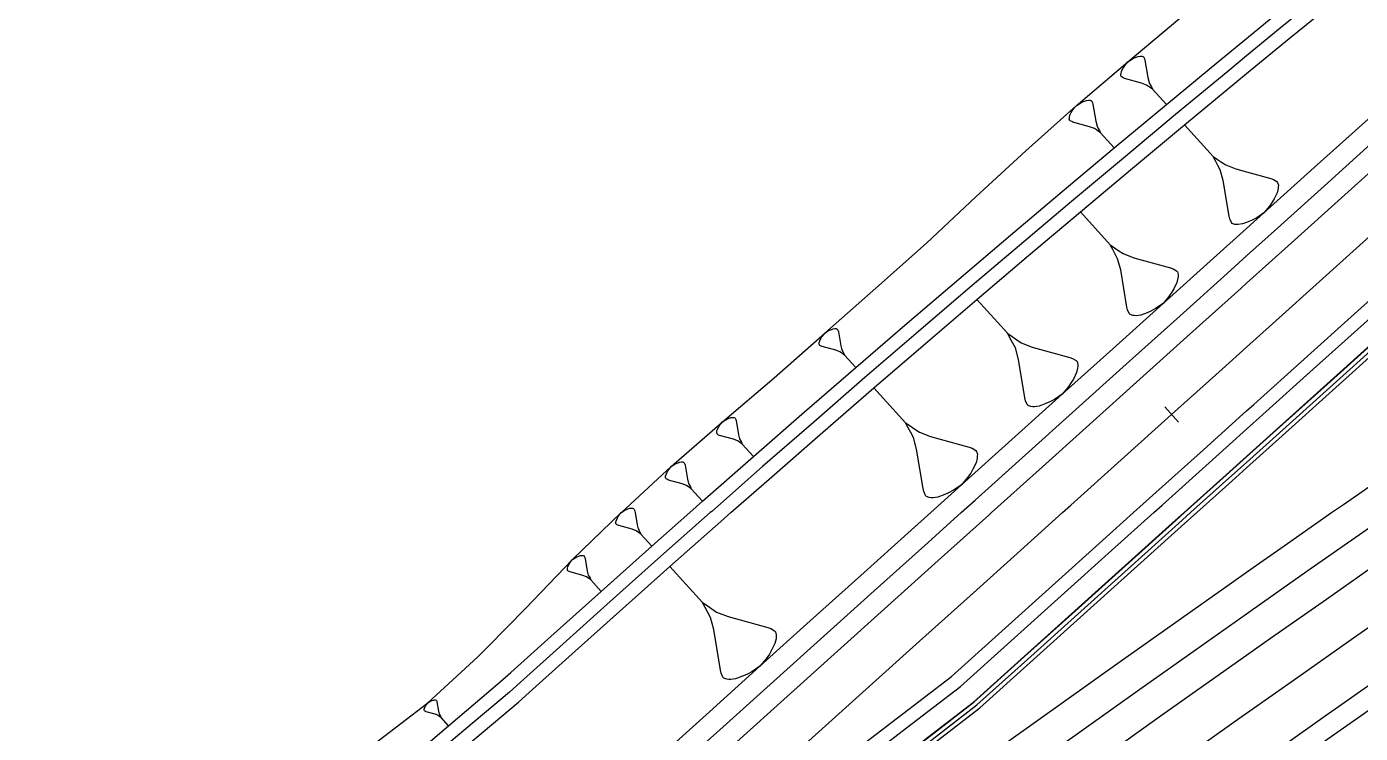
# Model space of a CAD drawing. Extents: x 387562 to 388546, y 804386 to 804945.
# Drawn here: x 387710 to 387808.4, y 804583.7 to 804635.8 of the extents above; entities that cross this region are included whole.
import ezdxf

# ---------------------------------------------------------------- set-up
doc = ezdxf.new("R2010")
doc.units = 0
doc.layers.get('0').update_dxf_attribs({"linetype": 'CONTINUOUS'})

msp = doc.modelspace()

# ---------------------------------------------------------------- linework, layer by layer
at = {"color": 7}
for p, q in [((387791.5156, 804633.4234), (387791.6748, 804633.5079)), ((387791.6748, 804633.5079), (387791.8016, 804633.5631)), ((387791.8016, 804633.5631), (387792.0225, 804633.6443)), ((387792.0225, 804633.6443), (387792.1785, 804633.667)), ((387792.1785, 804633.667), (387792.2402, 804633.6637)), ((387792.2402, 804633.6637), (387792.3019, 804633.6605)), ((387792.3019, 804633.6605), (387792.3929, 804633.6247)), ((387792.3929, 804633.6247), (387792.4221, 804633.5922)), ((387792.4221, 804633.5922), (387792.4773, 804633.4655)), ((387790.7487, 804632.3807), (387790.7877, 804632.5334)), ((387790.7877, 804632.5334), (387790.8917, 804632.7445)), ((387790.8917, 804632.7445), (387790.9599, 804632.8647)), ((387790.9599, 804632.8647), (387791.0607, 804633.0142)), ((387791.0607, 804633.0142), (387791.2589, 804633.2513)), ((387791.2589, 804633.2513), (387791.5156, 804633.4234)), ((387792.4773, 804633.4655), (387792.5033, 804633.3713)), ((387792.5033, 804633.3713), (387792.7143, 804632.0911)), ((387790.7421, 804632.2572), (387790.7454, 804632.3189)), ((387790.7681, 804632.163), (387790.7421, 804632.2572)), ((387790.7454, 804632.3189), (387790.7487, 804632.3807)), ((387790.7973, 804632.1305), (387790.7681, 804632.163)), ((387790.9175, 804632.0622), (387790.7973, 804632.1305)), ((387791.0085, 804632.0265), (387790.9175, 804632.0622)), ((387792.2593, 804631.6818), (387791.0085, 804632.0265)), ((387792.6232, 804631.5388), (387792.2593, 804631.6818)), ((387792.7726, 804631.4381), (387792.6232, 804631.5388)), ((387792.7143, 804632.0911), (387792.8182, 804631.7142)), ((387792.8182, 804631.7142), (387792.9026, 804631.555)), ((387792.9026, 804631.555), (387792.987, 804631.3958)), ((387792.9221, 804631.3373), (387792.7726, 804631.4381)), ((387793.0715, 804631.2366), (387792.9221, 804631.3373)), ((387792.987, 804631.3958), (387793.0715, 804631.2366)), ((387794.0947, 804630.0992), (387793.0715, 804631.2366)), ((387787.0825, 804629.513), (387787.15, 804629.6319)), ((387787.15, 804629.6319), (387787.2496, 804629.7796)), ((387787.2496, 804629.7796), (387787.4456, 804630.0141)), ((387787.4456, 804630.0141), (387787.6995, 804630.1843)), ((387787.6995, 804630.1843), (387787.8569, 804630.2678)), ((387787.8569, 804630.2678), (387787.9822, 804630.3224)), ((387787.9822, 804630.3224), (387788.2007, 804630.4027)), ((387788.2007, 804630.4027), (387788.3549, 804630.4251)), ((387788.3549, 804630.4251), (387788.4159, 804630.4219)), ((387788.4159, 804630.4219), (387788.4769, 804630.4187)), ((387788.4769, 804630.4187), (387788.5669, 804630.3833)), ((387788.5669, 804630.3833), (387788.5958, 804630.3512)), ((387788.5958, 804630.3512), (387788.6504, 804630.2259)), ((387788.6504, 804630.2259), (387788.6761, 804630.1327)), ((387788.6761, 804630.1327), (387788.8847, 804628.8669)), ((387786.9346, 804629.0311), (387786.9379, 804629.0922)), ((387786.9603, 804628.938), (387786.9346, 804629.0311)), ((387786.9379, 804629.0922), (387786.9411, 804629.1532)), ((387786.9411, 804629.1532), (387786.9797, 804629.3042)), ((387786.9892, 804628.9058), (387786.9603, 804628.938)), ((387786.9797, 804629.3042), (387787.0825, 804629.513)), ((387787.1081, 804628.8383), (387786.9892, 804628.9058)), ((387787.198, 804628.803), (387787.1081, 804628.8383)), ((387788.4348, 804628.4622), (387787.198, 804628.803)), ((387788.8847, 804628.8669), (387788.9874, 804628.4942)), ((387795.4324, 804628.6124), (387797.544, 804626.2652)), ((387788.7946, 804628.3208), (387788.4348, 804628.4622)), ((387788.9424, 804628.2212), (387788.7946, 804628.3208)), ((387789.0901, 804628.1216), (387788.9424, 804628.2212)), ((387788.9874, 804628.4942), (387789.0709, 804628.3368)), ((387789.0709, 804628.3368), (387789.1544, 804628.1794)), ((387789.2379, 804628.0219), (387789.0901, 804628.1216)), ((387789.1544, 804628.1794), (387789.2379, 804628.0219)), ((387790.2496, 804626.8973), (387789.2379, 804628.0219)), ((387797.544, 804626.2652), (387797.8524, 804626.0573)), ((387797.7183, 804625.9366), (387797.544, 804626.2652)), ((387797.8925, 804625.608), (387797.7183, 804625.9366)), ((387797.8524, 804626.0573), (387798.1608, 804625.8494)), ((387798.1608, 804625.8494), (387798.4692, 804625.6414)), ((387798.4692, 804625.6414), (387799.2201, 804625.3463)), ((387798.0668, 804625.2795), (387797.8925, 804625.608)), ((387798.2812, 804624.5016), (387798.0668, 804625.2795)), ((387799.2201, 804625.3463), (387800, 804625.1314)), ((387800, 804625.1314), (387801.8014, 804624.6351)), ((387801.8014, 804624.6351), (387801.9891, 804624.5613)), ((387798.7166, 804621.8597), (387798.2812, 804624.5016)), ((387801.9891, 804624.5613), (387802.2372, 804624.4204)), ((387802.2372, 804624.4204), (387802.2975, 804624.3533)), ((387802.3377, 804623.9041), (387802.2572, 804623.589)), ((387802.2975, 804624.3533), (387802.3511, 804624.1589)), ((387802.3444, 804624.0315), (387802.3377, 804623.9041)), ((387802.3511, 804624.1589), (387802.3444, 804624.0315)), ((387801.9017, 804622.9051), (387801.6937, 804622.5967)), ((387802.0425, 804623.1532), (387801.9017, 804622.9051)), ((387802.2572, 804623.589), (387802.0425, 804623.1532)), ((387787.7534, 804622.1962), (387789.9533, 804619.7509)), ((387798.7702, 804621.6653), (387798.7166, 804621.8597)), ((387800.7549, 804621.7521), (387800.4263, 804621.5778)), ((387801.2846, 804622.1073), (387800.7549, 804621.7521)), ((387801.6937, 804622.5967), (387801.2846, 804622.1073)), ((387798.8841, 804621.4038), (387798.7702, 804621.6653)), ((387798.9444, 804621.3367), (387798.8841, 804621.4038)), ((387799.1322, 804621.2629), (387798.9444, 804621.3367)), ((387799.2595, 804621.2562), (387799.1322, 804621.2629)), ((387799.3869, 804621.2495), (387799.2595, 804621.2562)), ((387799.7088, 804621.2963), (387799.3869, 804621.2495)), ((387800, 804621.4033), (387799.7088, 804621.2963)), ((387800.1648, 804621.4639), (387800, 804621.4033)), ((387800.4263, 804621.5778), (387800.1648, 804621.4639)), ((387789.9533, 804619.7509), (387790.2746, 804619.5343)), ((387790.1349, 804619.4085), (387789.9533, 804619.7509)), ((387790.3165, 804619.0662), (387790.1349, 804619.4085)), ((387790.2746, 804619.5343), (387790.5959, 804619.3176)), ((387790.498, 804618.7239), (387790.3165, 804619.0662)), ((387790.5959, 804619.3176), (387790.9172, 804619.101)), ((387790.9172, 804619.101), (387791.6995, 804618.7935)), ((387791.6995, 804618.7935), (387794.3888, 804618.0525)), ((387790.7214, 804617.9135), (387790.498, 804618.7239)), ((387791.1749, 804615.1612), (387790.7214, 804617.9135)), ((387794.3888, 804618.0525), (387794.5844, 804617.9757)), ((387794.5844, 804617.9757), (387794.8428, 804617.8289)), ((387794.8428, 804617.8289), (387794.9057, 804617.7591)), ((387794.9057, 804617.7591), (387794.9615, 804617.5565)), ((387794.8636, 804616.9627), (387794.64, 804616.5087)), ((387794.9475, 804617.291), (387794.8636, 804616.9627)), ((387794.9545, 804617.4237), (387794.9475, 804617.291)), ((387794.9615, 804617.5565), (387794.9545, 804617.4237)), ((387794.2766, 804615.929), (387793.8504, 804615.4191)), ((387794.4932, 804616.2503), (387794.2766, 804615.929)), ((387794.64, 804616.5087), (387794.4932, 804616.2503)), ((387780.119, 804615.7304), (387782.3912, 804613.2048)), ((387791.2308, 804614.9586), (387791.1749, 804615.1612)), ((387791.3495, 804614.6861), (387791.2308, 804614.9586)), ((387792.9562, 804614.8674), (387792.6837, 804614.7487)), ((387793.2985, 804615.049), (387792.9562, 804614.8674)), ((387793.8504, 804615.4191), (387793.2985, 804615.049)), ((387791.4123, 804614.6162), (387791.3495, 804614.6861)), ((387791.6079, 804614.5394), (387791.4123, 804614.6162)), ((387791.7406, 804614.5324), (387791.6079, 804614.5394)), ((387791.8734, 804614.5253), (387791.7406, 804614.5324)), ((387792.2087, 804614.5742), (387791.8734, 804614.5253)), ((387792.6837, 804614.7487), (387792.2087, 804614.5742)), ((387768.5268, 804612.6634), (387768.6106, 804612.8336)), ((387768.6106, 804612.8336), (387768.6656, 804612.9304)), ((387768.6656, 804612.9304), (387768.7468, 804613.0508)), ((387768.7468, 804613.0508), (387768.9065, 804613.2419)), ((387768.9065, 804613.2419), (387769.1134, 804613.3806)), ((387769.1134, 804613.3806), (387769.2417, 804613.4487)), ((387769.2417, 804613.4487), (387769.3438, 804613.4932)), ((387769.3438, 804613.4932), (387769.5218, 804613.5586)), ((387769.5218, 804613.5586), (387769.6475, 804613.5769)), ((387769.6475, 804613.5769), (387769.6972, 804613.5743)), ((387769.6972, 804613.5743), (387769.747, 804613.5717)), ((387769.747, 804613.5717), (387769.8203, 804613.5428)), ((387769.8203, 804613.5428), (387769.8438, 804613.5167)), ((387769.8438, 804613.5167), (387769.8883, 804613.4145)), ((387769.8883, 804613.4145), (387769.9093, 804613.3386)), ((387769.9093, 804613.3386), (387770.0792, 804612.307)), ((387782.3912, 804613.2048), (387782.723, 804612.9811)), ((387782.5787, 804612.8513), (387782.3912, 804613.2048)), ((387782.7662, 804612.4977), (387782.5787, 804612.8513)), ((387782.723, 804612.9811), (387783.0549, 804612.7574)), ((387768.4901, 804612.4409), (387768.4927, 804612.4906)), ((387768.511, 804612.3649), (387768.4901, 804612.4409)), ((387768.4927, 804612.4906), (387768.4953, 804612.5403)), ((387768.4953, 804612.5403), (387768.5268, 804612.6634)), ((387768.5346, 804612.3387), (387768.511, 804612.3649)), ((387768.6314, 804612.2837), (387768.5346, 804612.3387)), ((387768.7047, 804612.2549), (387768.6314, 804612.2837)), ((387769.7126, 804611.9772), (387768.7047, 804612.2549)), ((387770.0059, 804611.862), (387769.7126, 804611.9772)), ((387770.1263, 804611.7808), (387770.0059, 804611.862)), ((387770.0792, 804612.307), (387770.163, 804612.0033)), ((387770.163, 804612.0033), (387770.231, 804611.875)), ((387770.231, 804611.875), (387770.2991, 804611.7467)), ((387782.9538, 804612.1441), (387782.7662, 804612.4977)), ((387783.1845, 804611.3072), (387782.9538, 804612.1441)), ((387783.0549, 804612.7574), (387783.3867, 804612.5337)), ((387783.3867, 804612.5337), (387784.1947, 804612.2161)), ((387784.1947, 804612.2161), (387786.9723, 804611.4508)), ((387770.2467, 804611.6996), (387770.1263, 804611.7808)), ((387770.3671, 804611.6184), (387770.2467, 804611.6996)), ((387770.2991, 804611.7467), (387770.3671, 804611.6184)), ((387771.1917, 804610.7019), (387770.3671, 804611.6184)), ((387783.6529, 804608.4645), (387783.1845, 804611.3072)), ((387786.9723, 804611.4508), (387787.1743, 804611.3714)), ((387787.1743, 804611.3714), (387787.4412, 804611.2198)), ((387787.4412, 804611.2198), (387787.5061, 804611.1476)), ((387787.5061, 804611.1476), (387787.5638, 804610.9384)), ((387787.5638, 804610.9384), (387787.5565, 804610.8013)), ((387787.4627, 804610.3252), (387787.2317, 804609.8562)), ((387787.5493, 804610.6642), (387787.4627, 804610.3252)), ((387787.5565, 804610.8013), (387787.5493, 804610.6642)), ((387772.5293, 804609.2151), (387774.8576, 804606.6271)), ((387786.8564, 804609.2575), (387786.4162, 804608.7309)), ((387787.0801, 804609.5893), (387786.8564, 804609.2575)), ((387787.2317, 804609.8562), (387787.0801, 804609.5893)), ((387783.7106, 804608.2552), (387783.6529, 804608.4645)), ((387783.8332, 804607.9738), (387783.7106, 804608.2552)), ((387783.8981, 804607.9017), (387783.8332, 804607.9738)), ((387785.2112, 804608.0385), (387784.7206, 804607.8582)), ((387785.4926, 804608.1611), (387785.2112, 804608.0385)), ((387785.8462, 804608.3486), (387785.4926, 804608.1611)), ((387786.4162, 804608.7309), (387785.8462, 804608.3486)), ((387761.6876, 804606.8964), (387761.7901, 804606.9411)), ((387761.7901, 804606.9411), (387761.969, 804607.0068)), ((387761.969, 804607.0068), (387762.0953, 804607.0252)), ((387762.0953, 804607.0252), (387762.1452, 804607.0226)), ((387762.1452, 804607.0226), (387762.1952, 804607.0199)), ((387762.1952, 804607.0199), (387762.2689, 804606.991)), ((387762.2689, 804606.991), (387762.2925, 804606.9647)), ((387762.2925, 804606.9647), (387762.3372, 804606.8621)), ((387784.1001, 804607.8223), (387783.8981, 804607.9017)), ((387784.2372, 804607.815), (387784.1001, 804607.8223)), ((387784.3742, 804607.8078), (387784.2372, 804607.815)), ((387784.7206, 804607.8582), (387784.3742, 804607.8078)), ((387760.9351, 804605.9339), (387760.9378, 804605.9838)), ((387760.9378, 804605.9838), (387760.9694, 804606.1075)), ((387760.9694, 804606.1075), (387761.0536, 804606.2784)), ((387761.0536, 804606.2784), (387761.1088, 804606.3757)), ((387761.1088, 804606.3757), (387761.1904, 804606.4967)), ((387761.1904, 804606.4967), (387761.3508, 804606.6887)), ((387761.3508, 804606.6887), (387761.5587, 804606.828)), ((387761.5587, 804606.828), (387761.6876, 804606.8964)), ((387762.3372, 804606.8621), (387762.3583, 804606.7858)), ((387762.3583, 804606.7858), (387762.529, 804605.7495)), ((387774.8576, 804606.6271), (387775.1976, 804606.3978)), ((387775.0497, 804606.2648), (387774.8576, 804606.6271)), ((387775.2419, 804605.9025), (387775.0497, 804606.2648)), ((387775.1976, 804606.3978), (387775.5377, 804606.1686)), ((387775.5377, 804606.1686), (387775.8777, 804605.9393)), ((387760.9325, 804605.8839), (387760.9351, 804605.9339)), ((387760.9535, 804605.8076), (387760.9325, 804605.8839)), ((387760.9772, 804605.7813), (387760.9535, 804605.8076)), ((387761.0745, 804605.7261), (387760.9772, 804605.7813)), ((387761.1481, 804605.6971), (387761.0745, 804605.7261)), ((387762.1607, 804605.4181), (387761.1481, 804605.6971)), ((387762.4553, 804605.3023), (387762.1607, 804605.4181)), ((387762.5763, 804605.2208), (387762.4553, 804605.3023)), ((387762.529, 804605.7495), (387762.6131, 804605.4443)), ((387762.6972, 804605.1392), (387762.5763, 804605.2208)), ((387762.6131, 804605.4443), (387762.6815, 804605.3154)), ((387762.6815, 804605.3154), (387762.7499, 804605.1865)), ((387762.8182, 804605.0576), (387762.6972, 804605.1392)), ((387762.7499, 804605.1865), (387762.8182, 804605.0576)), ((387763.6466, 804604.1369), (387762.8182, 804605.0576)), ((387775.434, 804605.5402), (387775.2419, 804605.9025)), ((387775.6705, 804604.6826), (387775.434, 804605.5402)), ((387775.8777, 804605.9393), (387776.7056, 804605.6139)), ((387776.7056, 804605.6139), (387779.5518, 804604.8297)), ((387776.1504, 804601.7696), (387775.6705, 804604.6826)), ((387779.5518, 804604.8297), (387779.7588, 804604.7483)), ((387779.7588, 804604.7483), (387780.0323, 804604.593)), ((387780.0323, 804604.593), (387780.0988, 804604.5191)), ((387780.1431, 804604.0237), (387780.0543, 804603.6763)), ((387780.0988, 804604.5191), (387780.1579, 804604.3047)), ((387780.1505, 804604.1642), (387780.1431, 804604.0237)), ((387780.1579, 804604.3047), (387780.1505, 804604.1642)), ((387757.2814, 804602.9908), (387757.337, 804603.0887)), ((387757.337, 804603.0887), (387757.4191, 804603.2105)), ((387757.4191, 804603.2105), (387757.5806, 804603.4037)), ((387757.5806, 804603.4037), (387757.7897, 804603.5439)), ((387757.7897, 804603.5439), (387757.9194, 804603.6127)), ((387757.9194, 804603.6127), (387758.0226, 804603.6577)), ((387758.0226, 804603.6577), (387758.2026, 804603.7238)), ((387758.2026, 804603.7238), (387758.3297, 804603.7423)), ((387758.3297, 804603.7423), (387758.38, 804603.7397)), ((387758.38, 804603.7397), (387758.4303, 804603.737)), ((387758.4303, 804603.737), (387758.5044, 804603.7079)), ((387758.5044, 804603.7079), (387758.5282, 804603.6814)), ((387758.5282, 804603.6814), (387758.5732, 804603.5782)), ((387758.5732, 804603.5782), (387758.5943, 804603.5014)), ((387758.5943, 804603.5014), (387758.7662, 804602.4585)), ((387779.8176, 804603.1958), (387779.6623, 804602.9223)), ((387780.0543, 804603.6763), (387779.8176, 804603.1958)), ((387757.1596, 804602.5938), (387757.1622, 804602.6441)), ((387757.1807, 804602.5171), (387757.1596, 804602.5938)), ((387757.1622, 804602.6441), (387757.1649, 804602.6944)), ((387757.1649, 804602.6944), (387757.1967, 804602.8188)), ((387757.2045, 804602.4906), (387757.1807, 804602.5171)), ((387757.1967, 804602.8188), (387757.2814, 804602.9908)), ((387757.3025, 804602.435), (387757.2045, 804602.4906)), ((387757.3766, 804602.4059), (387757.3025, 804602.435)), ((387758.3955, 804602.1251), (387757.3766, 804602.4059)), ((387758.692, 804602.0086), (387758.3955, 804602.1251)), ((387758.7662, 804602.4585), (387758.8508, 804602.1515)), ((387758.8508, 804602.1515), (387758.9196, 804602.0218)), ((387758.9196, 804602.0218), (387758.9884, 804601.8921)), ((387778.982, 804602.0426), (387778.3979, 804601.6509)), ((387779.4331, 804602.5822), (387778.982, 804602.0426)), ((387779.6623, 804602.9223), (387779.4331, 804602.5822)), ((387758.8137, 804601.9265), (387758.692, 804602.0086)), ((387758.9354, 804601.8444), (387758.8137, 804601.9265)), ((387759.0572, 804601.7624), (387758.9354, 804601.8444)), ((387758.9884, 804601.8921), (387759.0572, 804601.7624)), ((387759.8908, 804600.8358), (387759.0572, 804601.7624)), ((387776.2095, 804601.5552), (387776.1504, 804601.7696)), ((387776.3352, 804601.2669), (387776.2095, 804601.5552)), ((387776.4017, 804601.1929), (387776.3352, 804601.2669)), ((387776.6087, 804601.1116), (387776.4017, 804601.1929)), ((387776.7491, 804601.1042), (387776.6087, 804601.1116)), ((387776.8896, 804601.0967), (387776.7491, 804601.1042)), ((387777.2445, 804601.1484), (387776.8896, 804601.0967)), ((387777.7472, 804601.3332), (387777.2445, 804601.1484)), ((387778.0356, 804601.4588), (387777.7472, 804601.3332)), ((387778.3979, 804601.6509), (387778.0356, 804601.4588)), ((387753.9053, 804600.0131), (387754.1081, 804600.1491)), ((387754.1081, 804600.1491), (387754.2339, 804600.2158)), ((387754.2339, 804600.2158), (387754.3341, 804600.2594)), ((387754.3341, 804600.2594), (387754.5087, 804600.3236)), ((387754.5087, 804600.3236), (387754.6319, 804600.3415)), ((387754.6319, 804600.3415), (387754.6807, 804600.339)), ((387754.6807, 804600.339), (387754.7295, 804600.3364)), ((387754.7295, 804600.3364), (387754.8013, 804600.3081)), ((387754.8013, 804600.3081), (387754.8245, 804600.2825)), ((387754.8245, 804600.2825), (387754.8681, 804600.1823)), ((387754.8681, 804600.1823), (387754.8886, 804600.1079)), ((387754.8886, 804600.1079), (387754.9064, 804600)), ((387753.4969, 804599.2275), (387753.4995, 804599.2763)), ((387753.5175, 804599.1531), (387753.4969, 804599.2275)), ((387753.4995, 804599.2763), (387753.5021, 804599.3251)), ((387753.5021, 804599.3251), (387753.5329, 804599.4457)), ((387753.5406, 804599.1274), (387753.5175, 804599.1531)), ((387753.5329, 804599.4457), (387753.6151, 804599.6126)), ((387753.6355, 804599.0735), (387753.5406, 804599.1274)), ((387753.6151, 804599.6126), (387753.669, 804599.7076)), ((387753.7074, 804599.0452), (387753.6355, 804599.0735)), ((387753.669, 804599.7076), (387753.7486, 804599.8257)), ((387753.7486, 804599.8257), (387753.8944, 804600)), ((387753.8944, 804600), (387753.9053, 804600.0131)), ((387754.9064, 804600), (387755.0553, 804599.0963)), ((387755.0553, 804599.0963), (387755.1374, 804598.7985)), ((387754.6958, 804598.7729), (387753.7074, 804599.0452)), ((387754.9833, 804598.6599), (387754.6958, 804598.7729)), ((387755.1014, 804598.5802), (387754.9833, 804598.6599)), ((387755.2195, 804598.5006), (387755.1014, 804598.5802)), ((387755.1374, 804598.7985), (387755.2041, 804598.6727)), ((387755.2041, 804598.6727), (387755.2708, 804598.5468)), ((387755.3376, 804598.421), (387755.2195, 804598.5006)), ((387755.2708, 804598.5468), (387755.3376, 804598.421)), ((387756.1461, 804597.5223), (387755.3376, 804598.421)), ((387749.9522, 804596.0073), (387750.0296, 804596.1645)), ((387750.0296, 804596.1645), (387750.0804, 804596.2539)), ((387750.0804, 804596.2539), (387750.1554, 804596.3651)), ((387750.1554, 804596.3651), (387750.3028, 804596.5415)), ((387750.3028, 804596.5415), (387750.4938, 804596.6696)), ((387750.4938, 804596.6696), (387750.6123, 804596.7324)), ((387750.6123, 804596.7324), (387750.7066, 804596.7735)), ((387750.7066, 804596.7735), (387750.8709, 804596.8339)), ((387750.8709, 804596.8339), (387750.987, 804596.8508)), ((387750.987, 804596.8508), (387751.0329, 804596.8483)), ((387751.0329, 804596.8483), (387751.0788, 804596.8459)), ((387751.0788, 804596.8459), (387751.1465, 804596.8193)), ((387751.1465, 804596.8193), (387751.1683, 804596.7951)), ((387751.1683, 804596.7951), (387751.2093, 804596.7008)), ((387751.2093, 804596.7008), (387751.2287, 804596.6307)), ((387751.2287, 804596.6307), (387751.3856, 804595.6783)), ((387749.9184, 804595.8019), (387749.9208, 804595.8478)), ((387749.9377, 804595.7318), (387749.9184, 804595.8019)), ((387749.9208, 804595.8478), (387749.9232, 804595.8937)), ((387749.9232, 804595.8937), (387749.9522, 804596.0073)), ((387749.9594, 804595.7076), (387749.9377, 804595.7318)), ((387750.0489, 804595.6568), (387749.9594, 804595.7076)), ((387750.1165, 804595.6302), (387750.0489, 804595.6568)), ((387751.0471, 804595.3738), (387750.1165, 804595.6302)), ((387751.3178, 804595.2674), (387751.0471, 804595.3738)), ((387751.429, 804595.1925), (387751.3178, 804595.2674)), ((387751.3856, 804595.6783), (387751.4629, 804595.3979)), ((387751.5402, 804595.1175), (387751.429, 804595.1925)), ((387751.4629, 804595.3979), (387751.5257, 804595.2795)), ((387751.5257, 804595.2795), (387751.5885, 804595.161)), ((387751.5885, 804595.161), (387751.6514, 804595.0426)), ((387757.4838, 804596.0355), (387759.876, 804593.3764)), ((387751.6514, 804595.0426), (387751.5402, 804595.1175)), ((387752.4126, 804594.1964), (387751.6514, 804595.0426)), ((387759.876, 804593.3764), (387760.2253, 804593.1409)), ((387760.0734, 804593.0042), (387759.876, 804593.3764)), ((387760.2708, 804592.632), (387760.0734, 804593.0042)), ((387760.2253, 804593.1409), (387760.5747, 804592.9054)), ((387760.4682, 804592.2597), (387760.2708, 804592.632)), ((387760.7111, 804591.3786), (387760.4682, 804592.2597)), ((387760.5747, 804592.9054), (387760.9241, 804592.6698)), ((387760.9241, 804592.6698), (387761.7747, 804592.3354)), ((387761.7747, 804592.3354), (387764.699, 804591.5297)), ((387761.2043, 804588.3857), (387760.7111, 804591.3786)), ((387764.699, 804591.5297), (387764.9117, 804591.4461)), ((387764.9117, 804591.4461), (387765.1927, 804591.2866)), ((387765.1927, 804591.2866), (387765.261, 804591.2106)), ((387765.261, 804591.2106), (387765.3218, 804590.9903)), ((387765.2153, 804590.3447), (387764.9721, 804589.851)), ((387765.3065, 804590.7017), (387765.2153, 804590.3447)), ((387765.3141, 804590.846), (387765.3065, 804590.7017)), ((387765.3218, 804590.9903), (387765.3141, 804590.846)), ((387764.8126, 804589.57), (387764.577, 804589.2206)), ((387764.9721, 804589.851), (387764.8126, 804589.57)), ((387761.265, 804588.1654), (387761.2043, 804588.3857)), ((387763.5134, 804588.2637), (387763.1412, 804588.0663)), ((387764.1136, 804588.6662), (387763.5134, 804588.2637)), ((387764.577, 804589.2206), (387764.1136, 804588.6662)), ((387761.3941, 804587.8691), (387761.265, 804588.1654)), ((387761.4624, 804587.7932), (387761.3941, 804587.8691)), ((387761.6751, 804587.7096), (387761.4624, 804587.7932)), ((387761.8194, 804587.7019), (387761.6751, 804587.7096)), ((387761.9637, 804587.6943), (387761.8194, 804587.7019)), ((387762.3284, 804587.7474), (387761.9637, 804587.6943)), ((387762.8449, 804587.9372), (387762.3284, 804587.7474)), ((387763.1412, 804588.0663), (387762.8449, 804587.9372)), ((387739.358, 804585.4403), (387739.3597, 804585.4733)), ((387739.3719, 804585.3898), (387739.358, 804585.4403)), ((387739.3597, 804585.4733), (387739.3615, 804585.5063)), ((387739.3615, 804585.5063), (387739.3824, 804585.588)), ((387739.3875, 804585.3725), (387739.3719, 804585.3898)), ((387739.3824, 804585.588), (387739.438, 804585.7011)), ((387739.4519, 804585.3359), (387739.3875, 804585.3725)), ((387739.438, 804585.7011), (387739.4745, 804585.7654)), ((387739.5005, 804585.3168), (387739.4519, 804585.3359)), ((387739.4745, 804585.7654), (387739.5285, 804585.8453)), ((387740.1699, 804585.1324), (387739.5005, 804585.3168)), ((387739.5285, 804585.8453), (387739.6345, 804585.9722)), ((387739.6345, 804585.9722), (387739.7719, 804586.0644)), ((387739.7719, 804586.0644), (387739.8571, 804586.1096)), ((387739.8571, 804586.1096), (387739.9249, 804586.1391)), ((387739.9249, 804586.1391), (387740.0432, 804586.1826)), ((387740.0432, 804586.1826), (387740.1266, 804586.1947)), ((387740.1266, 804586.1947), (387740.1597, 804586.193)), ((387740.1597, 804586.193), (387740.1927, 804586.1912)), ((387740.1927, 804586.1912), (387740.2414, 804586.1721)), ((387740.2414, 804586.1721), (387740.257, 804586.1547)), ((387740.257, 804586.1547), (387740.2866, 804586.0869)), ((387740.2866, 804586.0869), (387740.3005, 804586.0365)), ((387740.3005, 804586.0365), (387740.4133, 804585.3514)), ((387740.4133, 804585.3514), (387740.4689, 804585.1497)), ((387740.3646, 804585.0558), (387740.1699, 804585.1324)), ((387740.4446, 804585.0019), (387740.3646, 804585.0558)), ((387740.5245, 804584.948), (387740.4446, 804585.0019)), ((387740.4689, 804585.1497), (387740.5141, 804585.0645)), ((387740.5141, 804585.0645), (387740.5593, 804584.9793)), ((387740.6045, 804584.8941), (387740.5245, 804584.948)), ((387740.5593, 804584.9793), (387740.6045, 804584.8941)), ((387741.1521, 804584.2854), (387740.6045, 804584.8941))]:
    msp.add_line(p, q, dxfattribs=at)
at = {"color": 3}
msp.add_line((387793.9791, 804607.8003), (387794.9823, 804606.6852), dxfattribs=at)
at = {"color": 7, "linetype": 'CONTINUOUS'}
for points in [[(387753.8917, 804600), (387753.9053, 804600.0131), (387757.5806, 804603.4037), (387761.3508, 804606.6887), (387765.1576, 804609.9332), (387768.9065, 804613.2419), (387772.6557, 804616.5503), (387776.3967, 804619.8679), (387780.0451, 804623.2885), (387783.7209, 804626.6784), (387787.4456, 804630.0141), (387791.2589, 804633.2513), (387795.0965, 804636.4615), (387798.7611, 804639.8639), (387800, 804640.5781)], [(387806.2011, 804638.7532), (387802.4872, 804635.7223), (387800, 804633.6791)], [(387800, 804607.5003), (387800.5387, 804607.9849), (387804.2558, 804611.329), (387807.9729, 804614.6731), (387811.69, 804618.0173), (387815.4071, 804621.3614), (387819.1242, 804624.7055), (387822.8413, 804628.0496), (387826.5584, 804631.3937), (387830.2755, 804634.7378), (387833.9926, 804638.082)], [(387800, 804632.3863), (387803.156, 804634.9789), (387806.859, 804638.0008)], [(387800, 804612.2083), (387801.9149, 804613.931), (387805.632, 804617.2751), (387809.3491, 804620.6192), (387813.0662, 804623.9633), (387816.7833, 804627.3075), (387820.5004, 804630.6516), (387824.2175, 804633.9957), (387827.9346, 804637.3398)], [(387800, 804616.9162), (387803.2911, 804619.8771), (387807.0082, 804623.2212), (387810.7253, 804626.5653), (387814.4424, 804629.9094), (387818.1595, 804633.2536), (387821.8766, 804636.5977)], [(387800, 804604.1079), (387802.2254, 804606.11), (387805.9425, 804609.4541), (387809.6596, 804612.7982), (387813.3768, 804616.1423), (387817.0939, 804619.4865), (387821.2568, 804622.335), (387825.4198, 804625.1835), (387829.5828, 804628.032), (387833.7458, 804630.8805), (387837.9088, 804633.729), (387842.0718, 804636.5775)], [(387800, 804603.7043), (387802.4261, 804605.887), (387806.1432, 804609.2311), (387809.8603, 804612.5752), (387813.5774, 804615.9193), (387817.2945, 804619.2634), (387821.4575, 804622.1119), (387825.6205, 804624.9604), (387829.7835, 804627.8089), (387833.9465, 804630.6574), (387838.1094, 804633.5059), (387842.2724, 804636.3544)], [(387800, 804603.3008), (387802.6267, 804605.6639), (387806.3438, 804609.0081), (387810.0609, 804612.3522), (387813.778, 804615.6963), (387817.4952, 804619.0404), (387821.6581, 804621.8889), (387825.8211, 804624.7374), (387829.9841, 804627.5859), (387834.1471, 804630.4344), (387838.3101, 804633.2829), (387842.4731, 804636.1314)], [(387800, 804633.6791), (387798.6198, 804632.5453), (387794.7635, 804629.3558), (387790.9185, 804626.1539), (387787.0846, 804622.9396), (387783.2618, 804619.7129), (387779.4502, 804616.4739), (387775.6498, 804613.2224), (387771.8605, 804609.9585), (387768.0824, 804606.6822), (387764.3154, 804603.3935), (387760.5596, 804600.0924), (387760.4552, 804600)], [(387761.9691, 804600), (387764.9842, 804602.6501), (387768.7512, 804605.9388), (387772.5293, 804609.2151), (387776.3186, 804612.4789), (387780.119, 804615.7304), (387783.9306, 804618.9695), (387787.7534, 804622.1962), (387791.5873, 804625.4105), (387795.4324, 804628.6124), (387799.2886, 804631.8018), (387800, 804632.3863)], [(387781.197, 804600), (387784.7056, 804603.1565), (387788.4227, 804606.5006), (387792.1398, 804609.8447), (387795.8569, 804613.1888), (387799.574, 804616.533), (387800, 804616.9162)], [(387786.4301, 804600), (387787.0465, 804600.5545), (387790.7636, 804603.8986), (387794.4807, 804607.2428), (387798.1978, 804610.5869), (387800, 804612.2083)], [(387791.6632, 804600), (387793.1044, 804601.2967), (387796.8216, 804604.6408), (387800, 804607.5003)], [(387795.434, 804600), (387798.5083, 804602.7659), (387800, 804604.1079)], [(387795.8825, 804600), (387798.709, 804602.5428), (387800, 804603.7043)], [(387796.3311, 804600), (387798.9096, 804602.3198), (387800, 804603.3008)], [(387708.2235, 804559.7756), (387708.9026, 804560.3253), (387712.7745, 804563.4975), (387716.5566, 804566.7694), (387720.3507, 804570.0279), (387724.0578, 804573.3831), (387727.8069, 804576.6916), (387731.6939, 804579.8469), (387735.6575, 804582.9171), (387739.6345, 804585.9722), (387743.3165, 804589.3554), (387744.0574, 804590.1011), (387746.8208, 804592.9361), (387750.3028, 804596.5415), (387753.8917, 804600)], [(387760.4552, 804600), (387756.8149, 804596.7789), (387753.0814, 804593.453), (387749.3591, 804590.1147), (387746.426, 804587.4683), (387745.641, 804586.7716), (387741.8209, 804583.542), (387738.0131, 804580.2987), (387734.2165, 804577.0429), (387730.4311, 804573.7748), (387726.6568, 804570.4942), (387722.8937, 804567.2012), (387719.1418, 804563.8958), (387715.4877, 804560.4817), (387711.8449, 804557.0549), (387711.2103, 804556.4557)], [(387711.8791, 804555.7122), (387712.5137, 804556.3115), (387716.1565, 804559.7382), (387719.8106, 804563.1523), (387723.5625, 804566.4578), (387727.3256, 804569.7508), (387731.0999, 804573.0313), (387734.8853, 804576.2995), (387738.682, 804579.5553), (387742.4897, 804582.7986), (387746.3099, 804586.0282), (387747.0948, 804586.7249), (387750.0279, 804589.3712), (387753.7503, 804592.7096), (387757.4838, 804596.0355), (387761.2284, 804599.349), (387761.9691, 804600)], [(387717.7977, 804542.9624), (387720.8661, 804545.7229), (387721.5148, 804546.3065), (387725.2319, 804549.6506), (387728.949, 804552.9947), (387732.6661, 804556.3389), (387736.3832, 804559.683), (387740.1003, 804563.0271), (387743.8174, 804566.3712), (387747.5345, 804569.7153), (387751.2516, 804573.0594), (387754.9687, 804576.4036), (387755.749, 804577.1055), (387758.6858, 804579.7477), (387762.4029, 804583.0918), (387766.12, 804586.4359), (387769.8371, 804589.78), (387773.5543, 804593.1241), (387777.2714, 804596.4683), (387780.9885, 804599.8124), (387781.197, 804600)], [(387720.1385, 804540.3604), (387723.207, 804543.1209), (387723.8556, 804543.7045), (387727.5727, 804547.0487), (387731.2899, 804550.3928), (387735.007, 804553.7369), (387738.7241, 804557.081), (387742.4412, 804560.4251), (387746.4184, 804563.4801), (387750.3956, 804566.5351), (387754.3728, 804569.5901), (387758.35, 804572.6452), (387759.1848, 804573.2864), (387762.3272, 804575.7002), (387766.3044, 804578.7552), (387770.2816, 804581.8102), (387774.2588, 804584.8652), (387778.236, 804587.9202), (387781.9531, 804591.2643), (387785.6702, 804594.6084), (387789.3873, 804597.9526), (387791.6632, 804600)], [(387732.9766, 804548.5179), (387736.6937, 804551.862), (387740.4108, 804555.2061), (387744.1287, 804558.5493), (387748.1082, 804561.6018), (387752.0854, 804564.6569), (387756.0626, 804567.7119), (387760.0398, 804570.7669), (387760.8746, 804571.4081), (387764.017, 804573.8219), (387767.9942, 804576.8769), (387771.9714, 804579.9319), (387775.9487, 804582.9868), (387779.9235, 804586.0445), (387783.6399, 804589.3894), (387787.357, 804592.7335), (387791.0741, 804596.0776), (387794.7912, 804599.4218), (387795.434, 804600)], [(387733.1773, 804548.2948), (387736.8944, 804551.639), (387740.6115, 804554.9831), (387744.3294, 804558.3263), (387748.3088, 804561.3788), (387752.286, 804564.4338), (387756.2632, 804567.4888), (387760.2404, 804570.5439), (387761.0753, 804571.1851), (387764.2176, 804573.5989), (387768.1949, 804576.6539), (387772.1721, 804579.7089), (387776.1493, 804582.7638), (387780.1242, 804585.8215), (387783.8405, 804589.1664), (387787.5577, 804592.5105), (387791.2748, 804595.8546), (387794.9919, 804599.1987), (387795.8825, 804600)], [(387733.3779, 804548.0718), (387737.095, 804551.4159), (387740.8121, 804554.76), (387744.53, 804558.1033), (387748.5095, 804561.1558), (387752.4867, 804564.2108), (387756.4639, 804567.2658), (387760.4411, 804570.3208), (387761.2759, 804570.9621), (387764.4183, 804573.3758), (387768.3955, 804576.4308), (387772.3727, 804579.4859), (387776.35, 804582.5408), (387780.3248, 804585.5984), (387784.0412, 804588.9434), (387787.7583, 804592.2875), (387791.4754, 804595.6316), (387795.1925, 804598.9757), (387796.3311, 804600)], [(387775.8951, 804590.5222), (387779.6122, 804593.8663), (387783.3293, 804597.2104), (387786.4301, 804600)], [(387800, 804580.9121), (387801.712, 804582.125), (387805.8073, 804585.0143), (387809.9084, 804587.8955), (387814.0153, 804590.7684), (387818.1279, 804593.6331), (387822.2463, 804596.4895), (387826.3703, 804599.3378), (387827.3333, 804600)], [(387800, 804585.2006), (387803.7925, 804587.8762), (387807.8993, 804590.7614), (387812.012, 804593.6383), (387816.1303, 804596.507), (387820.2544, 804599.3675), (387821.1703, 804600)], [(387800, 804589.484), (387801.7777, 804590.7381), (387805.8902, 804593.6273), (387810.0086, 804596.5083), (387814.1327, 804599.381), (387815.0252, 804600)], [(387708.6864, 804522.2125), (387712.681, 804525.2637), (387716.6815, 804528.3068), (387720.6881, 804531.3418), (387724.7007, 804534.3688), (387728.7193, 804537.3878), (387732.7439, 804540.3986), (387736.7745, 804543.4014), (387740.7925, 804546.4207), (387744.8166, 804549.4319), (387748.8466, 804552.4351), (387752.8827, 804555.4302), (387756.9248, 804558.4173), (387760.9728, 804561.3962), (387765.0268, 804564.3671), (387769.0867, 804567.3298), (387773.1525, 804570.2844), (387777.2243, 804573.2309), (387781.3019, 804576.1692), (387785.3854, 804579.0993), (387789.4747, 804582.0213), (387793.5699, 804584.9351), (387797.6709, 804587.8407), (387800, 804589.484)], [(387710.9627, 804519.2761), (387714.9325, 804522.347), (387718.9085, 804525.41), (387722.8906, 804528.4651), (387726.8788, 804531.5122), (387730.8731, 804534.5512), (387734.8734, 804537.5823), (387738.8798, 804540.6054), (387742.8923, 804543.6205), (387746.9107, 804546.6276), (387750.9352, 804549.6266), (387754.9656, 804552.6175), (387759.0021, 804555.6004), (387763.0445, 804558.5752), (387767.0928, 804561.5419), (387771.1471, 804564.5005), (387775.2072, 804567.451), (387779.2733, 804570.3933), (387783.3452, 804573.3276), (387787.423, 804576.2536), (387791.5067, 804579.1716), (387795.5961, 804582.0813), (387799.6914, 804584.9829), (387800, 804585.2006)]]:
    msp.add_lwpolyline(points, dxfattribs=at)
at = {"color": 1, "linetype": 'CONTINUOUS'}
for points in [[(387800, 804634.972), (387801.8183, 804636.4658), (387805.6285, 804639.5748)], [(387800, 804620.9516), (387801.2846, 804622.1073), (387805.0017, 804625.4515), (387808.7189, 804628.7956), (387812.436, 804632.1397), (387816.1531, 804635.4838), (387819.8702, 804638.8279)], [(387806.2773, 804600), (387807.1466, 804600.6082), (387811.279, 804603.4866), (387815.417, 804606.3567), (387819.5608, 804609.2186), (387824.2761, 804611.2476), (387828.4297, 804614.0918), (387832.5889, 804616.9276), (387836.7538, 804619.7551), (387840.9244, 804622.5743), (387845.1005, 804625.3851), (387849.2823, 804628.1876), (387853.4697, 804630.9817), (387857.6627, 804633.7674), (387859.9076, 804635.2539), (387861.8612, 804636.5447)], [(387800, 804604.1375), (387802.2107, 804606.1263), (387805.9278, 804609.4705), (387809.6449, 804612.8146), (387813.362, 804616.1587), (387817.0791, 804619.5028), (387820.7963, 804622.8469), (387824.5134, 804626.191), (387828.2305, 804629.5352), (387831.9476, 804632.8793), (387835.6647, 804636.2234)], [(387758.9462, 804600), (387759.8908, 804600.8358), (387763.6466, 804604.1369), (387767.4135, 804607.4256), (387771.1917, 804610.7019), (387774.9809, 804613.9658), (387778.7814, 804617.2173), (387782.593, 804620.4564), (387786.4157, 804623.683), (387790.2496, 804626.8973), (387794.0947, 804630.0992), (387797.9509, 804633.2887), (387800, 804634.972)], [(387776.7115, 804600), (387778.982, 804602.0426), (387782.6991, 804605.3868), (387786.4162, 804608.7309), (387790.1333, 804612.075), (387793.8504, 804615.4191), (387797.5675, 804618.7632), (387800, 804620.9516)], [(387795.4011, 804600), (387798.4936, 804602.7822), (387800, 804604.1375)], [(387710.5415, 804557.1991), (387711.1761, 804557.7984), (387714.8189, 804561.2251), (387718.473, 804564.6392), (387722.2249, 804567.9446), (387725.988, 804571.2376), (387729.7623, 804574.5182), (387733.5477, 804577.7864), (387737.3443, 804581.0421), (387741.1521, 804584.2854), (387744.9722, 804587.515), (387745.7572, 804588.2117), (387748.6903, 804590.8581), (387752.4126, 804594.1964), (387756.1461, 804597.5223), (387758.9462, 804600)], [(387714.4535, 804546.6795), (387717.576, 804549.3799), (387718.2361, 804549.9508), (387722.0187, 804553.2222), (387725.8249, 804556.5144), (387729.7248, 804559.6982), (387733.6009, 804562.8614), (387737.477, 804566.0247), (387741.353, 804569.1879), (387745.2291, 804572.3512), (387749.1051, 804575.5144), (387752.9541, 804578.6541), (387753.7425, 804579.3358), (387756.6794, 804581.9779), (387760.3965, 804585.3221), (387764.1136, 804588.6662), (387767.8307, 804592.0103), (387771.5478, 804595.3544), (387775.2649, 804598.6985), (387776.7115, 804600)], [(387732.9619, 804548.5342), (387736.679, 804551.8783), (387740.3961, 804555.2225), (387744.0693, 804558.5285), (387748.0009, 804561.5471), (387751.9781, 804564.6022), (387755.9554, 804567.6572), (387759.9326, 804570.7122), (387760.7674, 804571.3534), (387763.9098, 804573.7672), (387767.887, 804576.8222), (387771.8642, 804579.8772), (387775.8414, 804582.9322), (387779.8641, 804586.0236), (387783.6252, 804589.4058), (387787.3423, 804592.7499), (387791.0594, 804596.094), (387794.7765, 804599.4381), (387795.4011, 804600)], [(387800, 804595.5998), (387803.0201, 804597.7215), (387806.2773, 804600)], [(387737.7928, 804550.4209), (387741.8249, 804553.4382), (387745.863, 804556.4473), (387749.9071, 804559.4484), (387753.9572, 804562.4414), (387758.0133, 804565.4263), (387762.0754, 804568.403), (387766.1433, 804571.3716), (387770.2173, 804574.3321), (387774.2971, 804577.2845), (387778.3828, 804580.2286), (387782.4744, 804583.1646), (387786.5719, 804586.0924), (387790.6752, 804589.012), (387794.7844, 804591.9234), (387798.8993, 804594.8266), (387800, 804595.5998)]]:
    msp.add_lwpolyline(points, dxfattribs=at)
at = {"color": 2, "linetype": 'CONTINUOUS'}
for points in [[(387800, 804618.9339), (387802.2879, 804620.9922), (387806.005, 804624.3363), (387809.7221, 804627.6804), (387813.4392, 804631.0246), (387817.1563, 804634.3687), (387820.8734, 804637.7128)], [(387800, 804606.1552), (387801.2075, 804607.2415), (387804.9246, 804610.5856), (387808.6417, 804613.9297), (387812.3588, 804617.2738), (387816.0759, 804620.6179), (387819.793, 804623.9621), (387823.5101, 804627.3062), (387827.2272, 804630.6503), (387830.9443, 804633.9944), (387834.6614, 804637.3385)], [(387778.9543, 804600), (387779.9852, 804600.9275), (387783.7023, 804604.2716), (387787.4194, 804607.6157), (387791.1366, 804610.9599), (387794.8537, 804614.304), (387798.5708, 804617.6481), (387800, 804618.9339)], [(387793.1583, 804600), (387793.7733, 804600.5532), (387797.4904, 804603.8974), (387800, 804606.1552)], [(387716.1256, 804544.821), (387719.194, 804547.5815), (387719.8427, 804548.1651), (387723.5598, 804551.5092), (387727.2769, 804554.8533), (387731.0896, 804558.0912), (387734.9022, 804561.3291), (387738.7149, 804564.567), (387742.5275, 804567.805), (387746.3402, 804571.0429), (387750.1528, 804574.2808), (387753.9655, 804577.5187), (387754.7457, 804578.2206), (387757.6826, 804580.8628), (387761.3997, 804584.2069), (387765.1168, 804587.551), (387768.8339, 804590.8952), (387772.551, 804594.2393), (387776.2681, 804597.5834), (387778.9543, 804600)], [(387731.9587, 804549.6494), (387735.6758, 804552.9935), (387739.3929, 804556.3376), (387743.11, 804559.6817), (387747.0872, 804562.7367), (387751.0644, 804565.7917), (387755.0416, 804568.8467), (387759.0188, 804571.9017), (387759.8536, 804572.543), (387762.996, 804574.9567), (387766.9732, 804578.0118), (387770.9504, 804581.0668), (387774.9276, 804584.1218), (387778.9048, 804587.1768), (387782.6219, 804590.5209), (387786.3391, 804593.865), (387790.0562, 804597.2091), (387793.1583, 804600)], [(387800, 804579.0737), (387802.5779, 804580.9002), (387806.6708, 804583.7878), (387810.7695, 804586.6672), (387814.8739, 804589.5384), (387818.9841, 804592.4014), (387823.0999, 804595.2562), (387827.2215, 804598.1027), (387829.9805, 804600)], [(387800, 804592.5435), (387800.3385, 804592.7823), (387804.4552, 804595.6744), (387808.5776, 804598.5582), (387810.6475, 804600)], [(387735.2706, 804545.3985), (387739.2927, 804548.4208), (387743.3207, 804551.435), (387747.3548, 804554.4412), (387751.3949, 804557.4393), (387755.441, 804560.4293), (387759.4931, 804563.4112), (387763.5511, 804566.385), (387767.615, 804569.3507), (387771.6849, 804572.3083), (387775.7607, 804575.2577), (387779.8424, 804578.1989), (387783.9299, 804581.132), (387788.0233, 804584.0569), (387792.1225, 804586.9736), (387796.2276, 804589.8821), (387800, 804592.5435)]]:
    msp.add_lwpolyline(points, dxfattribs=at)
at = {"color": 3, "linetype": 'CONTINUOUS'}
for points in [[(387800, 804612.2083), (387801.9149, 804613.931), (387805.632, 804617.2751), (387809.3491, 804620.6192), (387813.0662, 804623.9633), (387816.7833, 804627.3075), (387820.5004, 804630.6516), (387824.2175, 804633.9957), (387827.9346, 804637.3398)], [(387786.4301, 804600), (387787.0465, 804600.5545), (387790.7636, 804603.8986), (387794.4807, 804607.2428), (387798.1978, 804610.5869), (387800, 804612.2083)], [(387720.1385, 804540.3604), (387723.207, 804543.1209), (387723.8556, 804543.7045), (387727.5727, 804547.0487), (387731.2899, 804550.3928), (387735.007, 804553.7369), (387738.7241, 804557.081), (387742.4412, 804560.4251), (387746.1583, 804563.7692), (387749.8754, 804567.1134), (387753.5925, 804570.4575), (387757.3096, 804573.8016), (387758.0898, 804574.5035), (387761.0267, 804577.1457), (387764.7438, 804580.4898), (387768.4609, 804583.8339), (387772.178, 804587.1781), (387775.8951, 804590.5222), (387779.6122, 804593.8663), (387783.3293, 804597.2104), (387786.4301, 804600)]]:
    msp.add_lwpolyline(points, dxfattribs=at)

doc.saveas('drawing.dxf')
